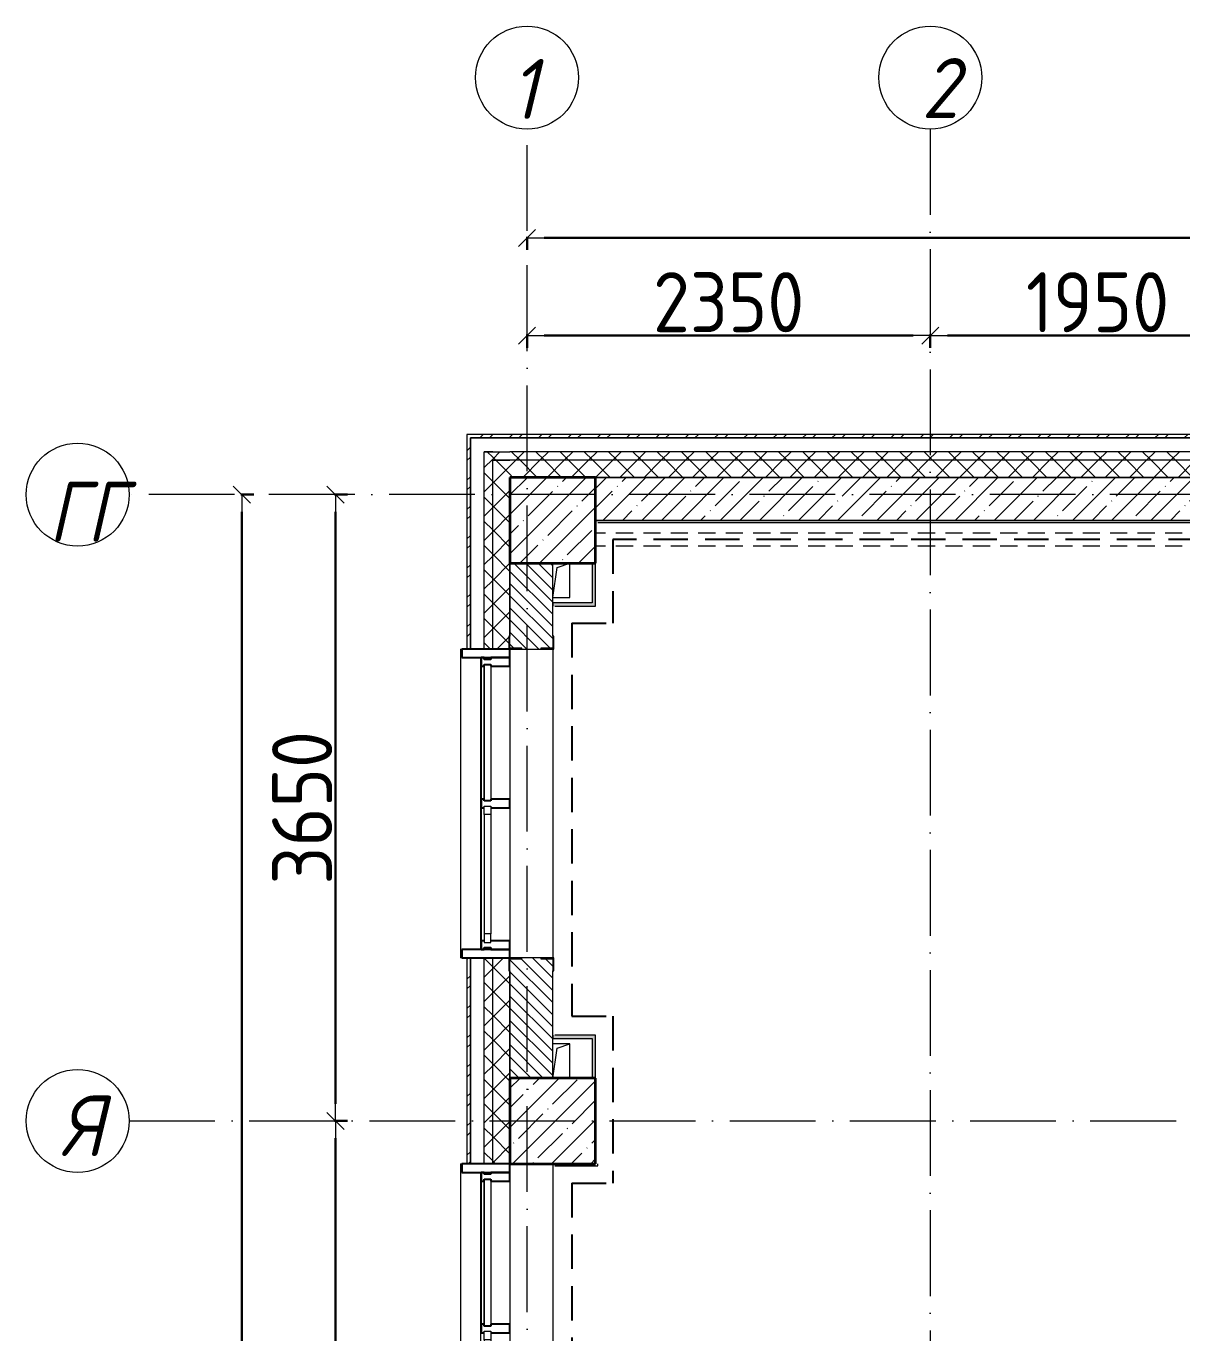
# Model space of a CAD drawing. Header units: millimetres. Extents: x -213536 to 1564669, y -45299 to 942238.
# Drawn here: x 203327 to 210062, y 257380 to 264995 of the extents above; entities that cross this region are included whole.
import ezdxf

# ---------------------------------------------------------------- set-up
doc = ezdxf.new("R2010")
doc.units = ezdxf.units.MM
for name, pattern in [('200_ШТРИХ_ш1п0_6_', [160, 100, -60]), ('50_200_ШТРИХ_1Т_ш5_п1_п1_', [700, 500, -100, 0, -100]), ('Штрих короткий', [300, 150, -150]), ('Штриховая _2 мм - 1 мм_', [300, 200, -100])]:
    doc.linetypes.add(name, pattern=pattern)
for name, color, linetype, lineweight in [('0-1', 7, 'Continuous', 5), ('0-2', 7, 'Continuous', 9), ('Импосты витража', 7, 'Continuous', 9), ('Импосты витража-1', 7, 'Continuous', 25), ('Каркас_Импост', 7, 'Continuous', 13), ('Каркас_Импост-1', 7, 'Continuous', 9), ('Линии-1', 7, '200_ШТРИХ_ш1п0_6_', 9), ('Несущие колонны', 7, 'Continuous', 9), ('Несущие колонны-1', 7, 'Continuous', 35), ('Обобщенные модели', 7, 'Continuous', 9), ('Общие ребра', 7, 'Continuous', 9), ('Окна', 7, 'Continuous', 9), ('Оси', 7, 'Continuous', 9), ('Оси-1', 7, 'Continuous', 20), ('Оси-2', 7, '50_200_ШТРИХ_1Т_ш5_п1_п1_', 9), ('Остекление-1', 7, 'Continuous', 9), ('Перемычка-1', 7, 'Штрих короткий', 9), ('Размеры', 7, 'Continuous', 15), ('Стены', 7, 'Continuous', 9), ('Стены-1', 7, 'Continuous', 13), ('Штриховка разреза-1', 7, 'Continuous', 9)]:
    doc.layers.add(name, color=color, linetype=linetype, lineweight=lineweight)
doc.layers.add('СТ-1_1', color=7, linetype='Штриховая _2 мм - 1 мм_', lineweight=90, true_color=0x888888)
doc.layers.add('Штриховка разреза-3', color=7, linetype='Continuous', lineweight=9, true_color=0x0080ff)
doc.layers.get('0-2').off()
doc.styles.add('ISOCPEUR_I_1', font='isocpeui.ttf', dxfattribs={"width": 0.85, "height": 2.5})
doc.styles.add('СПДС', font='isocpeur.ttf', dxfattribs={"width": 0.9})
doc.dimstyles.new('Размера А3', dxfattribs={"dimtxt": 200, "dimasz": 100, "dimexe": 70, "dimexo": 100, "dimgap": 20, "dimtad": 1, "dimdec": 0, "dimrnd": 10, "dimzin": 0, "dimdsep": 46, "dimtxsty": 'СПДС', "dimblk": 'ARROWHEAD_6', "dimcen": 1, "dimclrd": 256, "dimclre": 256, "dimclrt": 256, "dimazin": 0, "dimtfac": 1, "dimtdec": 0, "dimtmove": 2, "dimatfit": 3, "dimfxl": 1, "dimtolj": 1, "dimtzin": 0, "dimarcsym": 0})
pattern_1 = [(45, (0, 0), (-70.71068, 70.71068), []), (135, (0, 0), (-70.71068, -70.71068), [])]
pattern_2 = [(45, (0, 0), (-85.53659, 85.53659), []), (45, (57.02, 0), (-85.53659, 85.53659), [])]

# ---------------------------------------------------------------- blocks, each defined once
blk = doc.blocks.new('BSC_Колонна _Прямоугольная - 500х500-V39-АИ2_02_План отделки стен 2-го этажа _Часть 2_')
at = {"layer": 'Несущие колонны'}
h = blk.add_hatch(dxfattribs=at)
h.set_pattern_fill('FP_47', color=256, style=0, pattern_type=2)
h.set_pattern_definition([(45, (-150, -49300), (-114.04925, 114.04925), []), (45, (-35.95, -49300), (-114.04925, 114.04925), [201.613, -40.323, 3.353, -36.97])])
h.paths.add_polyline_path([(-250, -250), (250, -250), (250, 250), (-250, 250), (-250, 167)], flags=0)
at = {"layer": 'Несущие колонны-1'}
for p, q in [((250, 250), (-250, 250)), ((-250, 250), (-250, -250)), ((250, -250), (250, 250)), ((-250, -250), (250, -250))]:
    blk.add_line(p, q, dxfattribs=at)
blk = doc.blocks.new('BSC_Колонна _Прямоугольная - 500х500-V49-АИ2_02_План отделки стен 2-го этажа _Часть 2_')
at = {"layer": 'Несущие колонны'}
h = blk.add_hatch(dxfattribs=at)
h.set_pattern_fill('FP_57', color=256, style=0, pattern_type=2)
h.set_pattern_definition([(45, (-150, -45800), (-114.04925, 114.04925), []), (45, (-35.95, -45800), (-114.04925, 114.04925), [201.613, -40.323, 3.353, -36.97])])
h.paths.add_polyline_path([(-250, -250), (250, -250), (250, 250), (-250, 250), (-250, -29.2)], flags=0)
at = {"layer": 'Несущие колонны-1'}
for p, q in [((250, 250), (-250, 250)), ((-250, 250), (-250, -250)), ((250, -250), (250, 250)), ((-250, -250), (250, -250))]:
    blk.add_line(p, q, dxfattribs=at)
blk = doc.blocks.new('Проем_Дверь_Прямоугольный - 4800х2700h_оконные проемы-26053820-АИ2_02_План отделки стен 2-го этажа _Часть 2_')
at = {"layer": 'Перемычка-1'}
for p, q in [((2400, 125), (-2400, 125)), ((2400, -125), (-2400, -125))]:
    blk.add_line(p, q, dxfattribs=at)
blk = doc.blocks.new('Проем_Дверь_Прямоугольный - 1800х2700h_оконные проемы-25805030-АИ2_02_План отделки стен 2-го этажа _Часть 2_')
at = {"layer": 'Перемычка-1'}
for p, q in [((900, 125), (-900, 125)), ((900, -125), (-900, -125))]:
    blk.add_line(p, q, dxfattribs=at)
blk = doc.blocks.new('PNS_Панель прямоугольная2 - Нр_Стекло - 40мм-26243474-АИ2_02_План отделки стен 2-го этажа _Часть 2_')
at = {"layer": 'Каркас_Импост'}
for p, q in [((-397.5, 0), (-397.5, 40)), ((-397.5, 40), (-347.5, 40)), ((-347.5, 40), (-347.5, 0)), ((397.5, 40), (347.5, 40)), ((347.5, 40), (347.5, 0)), ((397.5, 0), (397.5, 40)), ((-347.5, 0), (-397.5, 0)), ((347.5, 0), (397.5, 0))]:
    blk.add_line(p, q, dxfattribs=at)
at = {"layer": 'Каркас_Импост-1'}
for p, q in [((-347.5, 40), (347.5, 40)), ((-347.5, 0), (347.5, 0))]:
    blk.add_line(p, q, dxfattribs=at)
blk = doc.blocks.new('Прямоугольный импост - Импост структурный с накладкой - 150мм-25647633-АИ2_02_План отделки стен 2-го этажа _Часть 2_')
at = {"layer": 'Импосты витража-1'}
for p, q in [((-25, 0), (-25, 17)), ((-25, 17), (25, 17)), ((-15, 0), (-25, 0)), ((-15, -40), (-15, 0)), ((25, 17), (25, 0)), ((-25, -150), (-25, -40)), ((-25, -40), (-15, -40)), ((25, -40), (25, -150)), ((25, -150), (-25, -150))]:
    blk.add_line(p, q, dxfattribs=at)
blk = doc.blocks.new('Прямоугольный импост - Импост структурный с накладкой - 150мм-25647642-АИ2_02_План отделки стен 2-го этажа _Часть 2_')
at = {"layer": 'Импосты витража'}
for p, q in [((42475, -100), (43250, -100)), ((42475, -267), (43250, -267))]:
    blk.add_line(p, q, dxfattribs=at)
blk = doc.blocks.new('Прямоугольный импост - Импост структурный с накладкой - 150мм-V150-АИ2_02_План отделки стен 2-го этажа _Часть 2_')
at = {"layer": 'Импосты витража-1'}
for p, q in [((-25, 0), (-25, 17)), ((-25, 17), (25, 17)), ((25, 0), (15, 0)), ((15, 0), (15, -40)), ((25, 17), (25, 0)), ((-25, -150), (-25, -40)), ((15, -40), (25, -40)), ((25, -40), (25, -150)), ((25, -150), (-25, -150))]:
    blk.add_line(p, q, dxfattribs=at)
blk = doc.blocks.new('PNS_Панель прямоугольная1 - Нр_Стекло - 40мм-25259299-АИ2_02_План отделки стен 2-го этажа _Часть 2_')
at = {"layer": 'Остекление-1'}
for p, q in [((-387.5, 40), (387.5, 40)), ((-397.5, 0), (397.5, 0)), ((387.5, 0), (-387.5, 0))]:
    blk.add_line(p, q, dxfattribs=at)
blk = doc.blocks.new('Прямоугольный импост - Импост структурный с накладкой - 150мм-25647644-АИ2_02_План отделки стен 2-го этажа _Часть 2_')
at = {"layer": 'Импосты витража-1'}
for p, q in [((-25, 0), (-25, 17)), ((-25, 17), (25, 17)), ((-15, 0), (-25, 0)), ((-15, -40), (-15, 0)), ((25, 0), (15, 0)), ((15, 0), (15, -40)), ((25, 17), (25, 0)), ((-25, -150), (-25, -40)), ((-25, -40), (-15, -40)), ((15, -40), (25, -40)), ((25, -40), (25, -150)), ((25, -150), (-25, -150))]:
    blk.add_line(p, q, dxfattribs=at)
blk = doc.blocks.new('Прямоугольный импост - Откос НВФ_50х280 мм-25993834-АИ2_02_План отделки стен 2-го этажа _Часть 2_')
at = {"layer": 'Импосты витража-1'}
for p, q in [((-50, 130), (0, 130)), ((-50, -150), (-50, 130)), ((0, 130), (0, -144)), ((0, -150), (-50, -150))]:
    blk.add_line(p, q, dxfattribs=at)
blk = doc.blocks.new('Прямоугольный импост - Откос НВФ_50х280 мм-25993838-АИ2_02_План отделки стен 2-го этажа _Часть 2_')
at = {"layer": 'Импосты витража-1'}
for p, q in [((0, 130), (-50, 130)), ((-50, 130), (-50, -150)), ((0, -144), (0, 130)), ((-50, -150), (0, -150))]:
    blk.add_line(p, q, dxfattribs=at)
blk = doc.blocks.new('Фахверк_СКБ_Уголок - 250_2700-27497298-АИ2_02_План отделки стен 2-го этажа _Часть 2_')
at = {"layer": 'Обобщенные модели'}
for p, q in [((200, 181), (125, 181)), ((125, 181), (125, 106)), ((131, 106), (131, 175)), ((131, 175), (200, 175)), ((200, 175), (200, 181)), ((125, 106), (131, 106)), ((131, -6), (125, -6)), ((125, -6), (125, -81)), ((131, -75), (131, -6)), ((200, -75), (131, -75)), ((200, -81), (200, -75)), ((125, -81), (200, -81))]:
    blk.add_line(p, q, dxfattribs=at)
blk = doc.blocks.new('PNS_Панель прямоугольная1 - Нр_Стекло - 40мм-28068333-АИ2_02_План отделки стен 2-го этажа _Часть 2_')
at = {"layer": 'Остекление-1'}
for p, q in [((-417.5, 40), (417.5, 40)), ((-427.5, 0), (427.5, 0)), ((417.5, 0), (-417.5, 0))]:
    blk.add_line(p, q, dxfattribs=at)
blk = doc.blocks.new('PNS_Панель прямоугольная2 - Нр_Стекло - 40мм-28151954-АИ2_02_План отделки стен 2-го этажа _Часть 2_')
at = {"layer": 'Каркас_Импост'}
for p, q in [((-465, 0), (-465, 40)), ((-465, 40), (-415, 40)), ((-415, 40), (-415, 0)), ((465, 40), (415, 40)), ((415, 40), (415, 0)), ((465, 0), (465, 40)), ((-415, 0), (-465, 0)), ((415, 0), (465, 0))]:
    blk.add_line(p, q, dxfattribs=at)
at = {"layer": 'Каркас_Импост-1'}
for p, q in [((-415, 40), (415, 40)), ((-415, 0), (415, 0))]:
    blk.add_line(p, q, dxfattribs=at)
blk = doc.blocks.new('Прямоугольный импост - Импост структурный с накладкой - 150мм-28072255-АИ2_02_План отделки стен 2-го этажа _Часть 2_')
at = {"layer": 'Импосты витража'}
for p, q in [((56650, -100), (57485, -100)), ((56650, -267), (57485, -267))]:
    blk.add_line(p, q, dxfattribs=at)
blk = doc.blocks.new('Прямоугольный импост - Импост структурный с накладкой - 150мм-28072247-АИ2_02_План отделки стен 2-го этажа _Часть 2_')
at = {"layer": 'Импосты витража-1'}
for p, q in [((-25, 0), (-25, 17)), ((-25, 17), (25, 17)), ((-15, 0), (-25, 0)), ((-15, -40), (-15, 0)), ((25, 0), (15, 0)), ((15, 0), (15, -40)), ((25, 17), (25, 0)), ((-25, -150), (-25, -40)), ((-25, -40), (-15, -40)), ((15, -40), (25, -40)), ((25, -40), (25, -150)), ((25, -150), (-25, -150))]:
    blk.add_line(p, q, dxfattribs=at)
blk = doc.blocks.new('Прямоугольный импост - Импост структурный с накладкой - 150мм-V179-АИ2_02_План отделки стен 2-го этажа _Часть 2_')
at = {"layer": 'Импосты витража-1'}
for p, q in [((-25, 0), (-25, 17)), ((-25, 17), (25, 17)), ((-15, 0), (-25, 0)), ((-15, -40), (-15, 0)), ((25, 17), (25, 0)), ((-25, -150), (-25, -40)), ((-25, -40), (-15, -40)), ((25, -40), (25, -150)), ((25, -150), (-25, -150))]:
    blk.add_line(p, q, dxfattribs=at)
blk = doc.blocks.new('Прямоугольный импост - Откос НВФ_50х280 мм-V185-АИ2_02_План отделки стен 2-го этажа _Часть 2_')
at = {"layer": 'Импосты витража-1'}
for p, q in [((0, 130), (-50, 130)), ((-50, 130), (-50, -150)), ((0, -150), (0, 130)), ((-50, -150), (0, -150))]:
    blk.add_line(p, q, dxfattribs=at)
blk = doc.blocks.new('AR_Отверстие прямоугольное _в плите_ - AR_Отверстие прямоугольное _в плите_-30510733-АИ2_02_План отделки стен 2-го этажа _Часть 2_')
at = {"layer": 'Обобщенные модели'}
for p, q in [((-25, 75), (50, 100)), ((50, -100), (50, 100)), ((-50, -100), (-25, 75)), ((-50, -100), (50, -100))]:
    blk.add_line(p, q, dxfattribs=at)
blk = doc.blocks.new('AR_Отверстие прямоугольное _в плите_ - AR_Отверстие прямоугольное _в плите_-V201-АИ2_02_План отделки стен 2-го этажа _Часть 2_')
at = {"layer": 'Обобщенные модели'}
for p, q in [((50, 100), (-50, 100)), ((-25, 75), (50, 100)), ((50, -100), (50, 100)), ((-50, -100), (-25, 75))]:
    blk.add_line(p, q, dxfattribs=at)
blk = doc.blocks.new('Отлив_СКБ - Отлив витража_120_НВФ-31885689-АИ2_02_План отделки стен 2-го этажа _Часть 2_')
at = {"layer": 'Окна'}
for p, q in [((0, 113), (0, 120)), ((1800, 120), (0, 120)), ((1800, 120), (1800, 113)), ((50, 2), (1750, 2))]:
    blk.add_line(p, q, dxfattribs=at)
blk = doc.blocks.new('Отлив_СКБ - Отлив витража_120_НВФ-31886035-АИ2_02_План отделки стен 2-го этажа _Часть 2_')
at = {"layer": 'Окна'}
for p, q in [((0, 113), (0, 120)), ((4800, 120), (0, 120)), ((4800, 120), (4800, 113)), ((50, 2), (4750, 2))]:
    blk.add_line(p, q, dxfattribs=at)
blk = doc.blocks.new('0125-Р-ОО-Ш2-АР-о_23_10_2024_rvt-1-АИ2_02_План отделки стен 2-го этажа _Часть 2_')
at = {"layer": 'Штриховка разреза-1'}
h = blk.add_hatch(dxfattribs=at)
h.set_pattern_fill('FP_80', color=256, style=0, pattern_type=2)
h.set_pattern_definition(pattern_2)
h.paths.add_polyline_path([(-330, 33880), (-330, 34900), (-350, 34900), (-350, 33880)], flags=0)
h.paths.add_polyline_path([(-330, 36700), (-330, 37825), (-350, 37825), (-350, 36700)], flags=0)
h.paths.add_polyline_path([(-330, 39625), (-330, 40750), (-350, 40750), (-350, 39625)], flags=0)
h.paths.add_polyline_path([(-330, 45550), (-330, 46750), (-350, 46750), (-350, 45550)], flags=0)
h.paths.add_polyline_path([(-350, 48550), (-330, 48550), (-330, 49800), (-350, 49800), (-350, 49467)], flags=0)
h = blk.add_hatch(dxfattribs=at)
h.set_pattern_fill('FP_80', color=256, style=0, pattern_type=2)
h.set_pattern_definition(pattern_2)
h.paths.add_polyline_path([(26130, 49780), (26130, 49800), (17950, 49800), (17950, 49780), (23915, 49780)], flags=0)
h.paths.add_polyline_path([(16950, 49780), (16950, 49800), (15750, 49800), (15750, 49780), (16459.1, 49780)], flags=0)
h.paths.add_polyline_path([(7950, 49780), (7950, 49800), (-330, 49800), (-330, 49780), (7139.2, 49780)], flags=0)
h = blk.add_hatch(dxfattribs=at)
h.set_pattern_fill('FP_81', color=256, style=0, pattern_type=2)
h.set_pattern_definition(pattern_1)
h.paths.add_polyline_path([(-200, 34050), (-200, 34900), (-250, 34900), (-250, 34050)], flags=0)
h.paths.add_polyline_path([(-200, 36700), (-200, 37825), (-250, 37825), (-250, 36700)], flags=0)
h.paths.add_polyline_path([(-200, 39625), (-200, 40750), (-250, 40750), (-250, 39625)], flags=0)
h.paths.add_polyline_path([(-200, 45550), (-200, 46750), (-250, 46750), (-250, 45550)], flags=0)
h.paths.add_polyline_path([(-200, 48550), (-200, 49700), (-250, 49700), (-250, 48550)], flags=0)
h = blk.add_hatch(dxfattribs=at)
h.set_pattern_fill('FP_81', color=256, style=0, pattern_type=2)
h.set_pattern_definition(pattern_1)
h.paths.add_polyline_path([(26000, 49650), (26050, 49650), (26050, 49700), (17950, 49700), (17950, 49650), (23915, 49650)], flags=0)
h.paths.add_polyline_path([(16950, 49650), (16950, 49700), (15750, 49700), (15750, 49650), (16459.1, 49650)], flags=0)
h.paths.add_polyline_path([(7950, 49650), (7950, 49700), (-200, 49700), (-200, 49650), (7139.2, 49650)], flags=0)
h = blk.add_hatch(dxfattribs=at)
h.set_pattern_fill('FP_81', color=256, style=0, pattern_type=2)
h.set_pattern_definition(pattern_1)
h.paths.add_polyline_path([(-100, 34050), (-100, 34825), (-106, 34825), (-106, 34900), (-200, 34900), (-200, 34050)], flags=0)
h.paths.add_polyline_path([(-106, 36700), (-106, 36775), (-100, 36775), (-100, 37750), (-106, 37750), (-106, 37825), (-200, 37825), (-200, 36700)], flags=0)
h.paths.add_polyline_path([(-200, 39625), (-106, 39625), (-106, 39700), (-100, 39700), (-100, 40675), (-106, 40675), (-106, 40750), (-200, 40750), (-200, 39631)], flags=0)
h.paths.add_polyline_path([(-100, 45550), (-100, 46675), (-106, 46675), (-106, 46750), (-200, 46750), (-200, 45550)], flags=0)
h.paths.add_polyline_path([(-106, 48550), (-106, 48625), (-100, 48625), (-100, 49650), (-200, 49650), (-200, 48550)], flags=0)
h = blk.add_hatch(dxfattribs=at)
h.set_pattern_fill('FP_81', color=256, style=0, pattern_type=2)
h.set_pattern_definition(pattern_1)
h.paths.add_polyline_path([(25900, 49550), (26000, 49550), (26000, 49650), (17950, 49650), (17950, 49550), (23915, 49550)], flags=0)
h.paths.add_polyline_path([(16950, 49550), (16950, 49650), (15750, 49650), (15750, 49556), (15825, 49556), (15825, 49550), (16459.1, 49550)], flags=0)
h.paths.add_polyline_path([(7950, 49550), (7950, 49650), (-100, 49650), (-100, 49550), (7450, 49550)], flags=0)
h = blk.add_hatch(dxfattribs=at)
h.set_pattern_fill('FP_1', color=256, style=0, pattern_type=2)
h.set_pattern_definition([(45, (0, 0), (-114.04925, 114.04925), []), (45, (114.05, 0), (-114.04925, 114.04925), [201.612, -40.322, 3.353, -36.97])])
h.paths.add_polyline_path([(7450, 49300), (7450, 49550), (400, 49550), (400, 49300), (7139.2, 49300)], flags=0)
h = blk.add_hatch(dxfattribs=at)
h.set_pattern_fill('FP_2', color=256, style=0, pattern_type=2)
h.set_pattern_definition([(135, (0, 0), (-35.35534, -35.35534), [])])
h.paths.add_polyline_path([(150, 46050), (150, 46744), (81, 46744), (81, 46750), (-31, 46750), (-31, 46744), (-100, 46744), (-100, 46050)], flags=0)
h.paths.add_polyline_path([(-31, 48550), (81, 48550), (81, 48556), (150, 48556), (150, 49050), (-100, 49050), (-100, 48556), (-31, 48556)], flags=0)
at = {"layer": 'Линии-1'}
for p, q in [((7338, 49225), (400, 49225)), ((7338, 49150), (400, 49150))]:
    blk.add_line(p, q, dxfattribs=at)
at = {"layer": 'Общие ребра'}
for p, q in [((-330, 49780), (-330, 48550)), ((-330, 48550), (-330, 49780)), ((-100, 49780), (-250, 49780)), ((-250, 49700), (-200, 49700)), ((-250, 48550), (-250, 49700)), ((-200, 49700), (-250, 49700)), ((-200, 49700), (-100, 49700)), ((7950, 49700), (-100, 49700)), ((-200, 49650), (-100, 49650)), ((-100, 49650), (-200, 49650)), ((-200, 48550), (-200, 49650)), ((7950, 49650), (-100, 49650)), ((-100, 49050), (-100, 48625)), ((-100, 48625), (-100, 49050)), ((-330, 46750), (-330, 45550)), ((-330, 45550), (-330, 46750)), ((-250, 45550), (-250, 46750)), ((-200, 45550), (-200, 46750)), ((-100, 46675), (-100, 46050)), ((-100, 46050), (-100, 46675))]:
    blk.add_line(p, q, dxfattribs=at)
at = {"layer": 'Стены'}
for p, q in [((150, 48550), (150, 46750)), ((150, 45550), (150, 40750))]:
    blk.add_line(p, q, dxfattribs=at)
at = {"layer": 'Стены-1'}
for p, q in [((-350, 49800), (-350, 48550)), ((-330, 49800), (-350, 49800)), ((7950, 49800), (-330, 49800)), ((-250, 49780), (-330, 49780)), ((-330, 49780), (7950, 49780)), ((-100, 49780), (-250, 49780)), ((7950, 49780), (-100, 49780)), ((400, 49550), (7450, 49550)), ((7450, 49550), (400, 49550)), ((400, 49300), (7450, 49300)), ((150, 48625), (150, 49050)), ((-350, 48550), (-330, 48550)), ((-330, 48550), (-106, 48550)), ((-31, 48550), (81, 48550)), ((-350, 46750), (-350, 45550)), ((-330, 46750), (-350, 46750)), ((-106, 46750), (-330, 46750)), ((81, 46750), (-31, 46750)), ((150, 46050), (150, 46675)), ((-350, 45550), (-330, 45550)), ((-330, 45550), (-100, 45550))]:
    blk.add_line(p, q, dxfattribs=at)
at = {"layer": '0-2'}
for name, p in [('BSC_Колонна _Прямоугольная - 500х500-V39-АИ2_02_План отделки стен 2-го этажа _Часть 2_', (150, 49300)), ('AR_Отверстие прямоугольное _в плите_ - AR_Отверстие прямоугольное _в плите_-30510733-АИ2_02_План отделки стен 2-го этажа _Часть 2_', (200, 48950)), ('AR_Отверстие прямоугольное _в плите_ - AR_Отверстие прямоугольное _в плите_-V201-АИ2_02_План отделки стен 2-го этажа _Часть 2_', (200, 46150)), ('BSC_Колонна _Прямоугольная - 500х500-V49-АИ2_02_План отделки стен 2-го этажа _Часть 2_', (150, 45800))]:
    blk.add_blockref(name, p, dxfattribs=at)
for name, p, rotation in [('Фахверк_СКБ_Уголок - 250_2700-27497298-АИ2_02_План отделки стен 2-го этажа _Часть 2_', (75, 48425), 89.99999999999991), ('Отлив_СКБ - Отлив витража_120_НВФ-31885689-АИ2_02_План отделки стен 2-го этажа _Часть 2_', (-267, 46750), 90), ('Прямоугольный импост - Откос НВФ_50х280 мм-25993838-АИ2_02_План отделки стен 2-го этажа _Часть 2_', (-250, 48550), 89.99999999999773), ('Проем_Дверь_Прямоугольный - 1800х2700h_оконные проемы-25805030-АИ2_02_План отделки стен 2-го этажа _Часть 2_', (25, 47650), 89.99999999999991), ('Прямоугольный импост - Импост структурный с накладкой - 150мм-25647642-АИ2_02_План отделки стен 2-го этажа _Часть 2_', (0, 90925), 270.0000000000001), ('PNS_Панель прямоугольная1 - Нр_Стекло - 40мм-25259299-АИ2_02_План отделки стен 2-го этажа _Часть 2_', (-250, 48062.5), 269.9999999999977), ('Прямоугольный импост - Импост структурный с накладкой - 150мм-25647642-АИ2_02_План отделки стен 2-го этажа _Часть 2_', (0, 90100), 270.0000000000001), ('PNS_Панель прямоугольная2 - Нр_Стекло - 40мм-26243474-АИ2_02_План отделки стен 2-го этажа _Часть 2_', (-250, 47237.5), 269.9999999999977), ('Фахверк_СКБ_Уголок - 250_2700-27497298-АИ2_02_План отделки стен 2-го этажа _Часть 2_', (-25, 46875), 269.9999999999999), ('Отлив_СКБ - Отлив витража_120_НВФ-31886035-АИ2_02_План отделки стен 2-го этажа _Часть 2_', (-267, 40750), 90), ('Прямоугольный импост - Откос НВФ_50х280 мм-V185-АИ2_02_План отделки стен 2-го этажа _Часть 2_', (-250, 45550), 89.99999999999874), ('Проем_Дверь_Прямоугольный - 4800х2700h_оконные проемы-26053820-АИ2_02_План отделки стен 2-го этажа _Часть 2_', (25, 43150), 89.99999999999991), ('Прямоугольный импост - Импост структурный с накладкой - 150мм-28072255-АИ2_02_План отделки стен 2-го этажа _Часть 2_', (0, 102100), 270.0000000000001), ('PNS_Панель прямоугольная1 - Нр_Стекло - 40мм-28068333-АИ2_02_План отделки стен 2-го этажа _Часть 2_', (-250, 45032.5), 269.9999999999987), ('PNS_Панель прямоугольная2 - Нр_Стекло - 40мм-28151954-АИ2_02_План отделки стен 2-го этажа _Часть 2_', (-250, 44110), 269.9999999999987)]:
    blk.add_blockref(name, p, dxfattribs=dict(at, rotation=rotation))
at = {"layer": '0-2', "extrusion": (0, 0, -1)}
for name, p, rotation in [('Прямоугольный импост - Импост структурный с накладкой - 150мм-25647644-АИ2_02_План отделки стен 2-го этажа _Часть 2_', (250, 48475), 270.0000000000023), ('Прямоугольный импост - Импост структурный с накладкой - 150мм-25647633-АИ2_02_План отделки стен 2-го этажа _Часть 2_', (250, 47650), 270.0000000000023), ('Прямоугольный импост - Импост структурный с накладкой - 150мм-V150-АИ2_02_План отделки стен 2-го этажа _Часть 2_', (250, 46825), 270.0000000000023), ('Прямоугольный импост - Откос НВФ_50х280 мм-25993834-АИ2_02_План отделки стен 2-го этажа _Часть 2_', (250, 46750), 270.0000000000023), ('Прямоугольный импост - Импост структурный с накладкой - 150мм-28072247-АИ2_02_План отделки стен 2-го этажа _Часть 2_', (250, 45475), 270.0000000000013), ('Прямоугольный импост - Импост структурный с накладкой - 150мм-V179-АИ2_02_План отделки стен 2-го этажа _Часть 2_', (250, 44590), 270.0000000000013)]:
    blk.add_blockref(name, p, dxfattribs=dict(at, rotation=rotation))
blk = doc.blocks.new('Ось сетки - Круг_Ø6_00__ISO-2_5_0_9K_-16731441-АИ2_02_План отделки стен 2-го этажа _Часть 2_')
at = {"layer": 'Оси-1'}
blk.add_circle((0, 0), 3, dxfattribs=at)
blk = doc.blocks.new('ARROWHEAD_6')
at = {"color": 0, "linetype": 'Continuous'}
for p, q in [((0, 0), (-1, 0)), ((-0.5, -0.5), (0.5, 0.5))]:
    blk.add_line(p, q, dxfattribs=at)
blk = doc.blocks.new('*D2978')
at = {"layer": 'Defpoints', "color": 0, "transparency": 16777216}
for p in [(206245.6, 263297.6), (208595.6, 263297.6), (208595.6, 263191.6)]:
    blk.add_point(p, dxfattribs=at)
at = {"layer": 'Размеры', "lineweight": -2, "transparency": 16777216}
for p, q in [((206245.6, 263197.6), (206245.6, 263121.6)), ((206345.6, 263191.6), (208495.6, 263191.6)), ((208595.6, 263197.6), (208595.6, 263121.6))]:
    blk.add_line(p, q, dxfattribs=at)
at = {"layer": 'Размеры', "lineweight": -2, "transparency": 16777216, "xscale": 100, "yscale": 100, "zscale": 100, "rotation": 180}
blk.add_blockref('ARROWHEAD_6', (206245.6, 263191.6), dxfattribs=at)
at = {"layer": 'Размеры', "lineweight": -2, "transparency": 16777216, "xscale": 100, "yscale": 100, "zscale": 100}
blk.add_blockref('ARROWHEAD_6', (208595.6, 263191.6), dxfattribs=at)
at = {"layer": 'Размеры', "lineweight": 25, "transparency": 16777216, "insert": (207420.6, 263386.6), "char_height": 350, "width": 2.488, "attachment_point": 5, "style": 'СПДС'}
blk.add_mtext('\\A1;2350', dxfattribs=at)
blk = doc.blocks.new('*D2979')
at = {"layer": 'Defpoints', "color": 0, "transparency": 16777216}
for p in [(208595.6, 263297.6), (210545.6, 263297.6), (210545.6, 263191.6)]:
    blk.add_point(p, dxfattribs=at)
at = {"layer": 'Размеры', "lineweight": -2, "transparency": 16777216}
for p, q in [((208595.6, 263197.6), (208595.6, 263121.6)), ((208695.6, 263191.6), (210445.6, 263191.6)), ((210545.6, 263197.6), (210545.6, 263121.6))]:
    blk.add_line(p, q, dxfattribs=at)
at = {"layer": 'Размеры', "lineweight": -2, "transparency": 16777216, "xscale": 100, "yscale": 100, "zscale": 100, "rotation": 180}
blk.add_blockref('ARROWHEAD_6', (208595.6, 263191.6), dxfattribs=at)
at = {"layer": 'Размеры', "lineweight": -2, "transparency": 16777216, "xscale": 100, "yscale": 100, "zscale": 100}
blk.add_blockref('ARROWHEAD_6', (210545.6, 263191.6), dxfattribs=at)
at = {"layer": 'Размеры', "lineweight": 25, "transparency": 16777216, "insert": (209570.6, 263386.6), "char_height": 350, "width": 2.3, "attachment_point": 5, "style": 'СПДС'}
blk.add_mtext('\\A1;1950', dxfattribs=at)
blk = doc.blocks.new('*D2987')
at = {"layer": 'Defpoints', "color": 0, "transparency": 16777216}
for p in [(206245.6, 263867.2), (232045.6, 263867.2), (232045.6, 263761.1)]:
    blk.add_point(p, dxfattribs=at)
at = {"layer": 'Размеры', "lineweight": -2, "transparency": 16777216}
for p, q in [((206245.6, 263767.2), (206245.6, 263691.1)), ((206345.6, 263761.1), (231945.6, 263761.1)), ((232045.6, 263767.2), (232045.6, 263691.1))]:
    blk.add_line(p, q, dxfattribs=at)
at = {"layer": 'Размеры', "lineweight": -2, "transparency": 16777216, "xscale": 100, "yscale": 100, "zscale": 100, "rotation": 180}
blk.add_blockref('ARROWHEAD_6', (206245.6, 263761.1), dxfattribs=at)
at = {"layer": 'Размеры', "lineweight": -2, "transparency": 16777216, "xscale": 100, "yscale": 100, "zscale": 100}
blk.add_blockref('ARROWHEAD_6', (232045.6, 263761.1), dxfattribs=at)
at = {"layer": 'Размеры', "lineweight": 25, "transparency": 16777216, "insert": (219145.6, 263956.1), "char_height": 350, "width": 3.111, "attachment_point": 5, "style": 'СПДС'}
blk.add_mtext('\\A1;25800', dxfattribs=at)
blk = doc.blocks.new('*D2999')
at = {"layer": 'Defpoints', "color": 0, "transparency": 16777216}
for p in [(205024, 258615.2), (205130, 258615.2), (205024, 253115.2)]:
    blk.add_point(p, dxfattribs=at)
at = {"layer": 'Размеры', "lineweight": -2, "transparency": 16777216}
for p, q in [((205124, 258615.2), (205200, 258615.2)), ((205130, 253215.2), (205130, 258515.2)), ((205124, 253115.2), (205200, 253115.2))]:
    blk.add_line(p, q, dxfattribs=at)
at = {"layer": 'Размеры', "lineweight": -2, "transparency": 16777216, "xscale": 100, "yscale": 100, "zscale": 100}
for p, rotation in [((205130, 258615.2), 90), ((205130, 253115.2), 270)]:
    blk.add_blockref('ARROWHEAD_6', p, dxfattribs=dict(at, rotation=rotation))
at = {"layer": 'Размеры', "lineweight": 25, "transparency": 16777216, "insert": (204935, 255865.2), "char_height": 350, "width": 2.488, "attachment_point": 5, "rotation": 90, "style": 'СПДС'}
blk.add_mtext('\\A1;5500', dxfattribs=at)
blk = doc.blocks.new('*D3000')
at = {"layer": 'Defpoints', "color": 0, "transparency": 16777216}
for p in [(205024, 262265.2), (205130, 262265.2), (205024, 258615.2)]:
    blk.add_point(p, dxfattribs=at)
at = {"layer": 'Размеры', "lineweight": -2, "transparency": 16777216}
for p, q in [((205124, 262265.2), (205200, 262265.2)), ((205130, 258715.2), (205130, 262165.2)), ((205124, 258615.2), (205200, 258615.2))]:
    blk.add_line(p, q, dxfattribs=at)
at = {"layer": 'Размеры', "lineweight": -2, "transparency": 16777216, "xscale": 100, "yscale": 100, "zscale": 100}
for p, rotation in [((205130, 262265.2), 90), ((205130, 258615.2), 270)]:
    blk.add_blockref('ARROWHEAD_6', p, dxfattribs=dict(at, rotation=rotation))
at = {"layer": 'Размеры', "lineweight": 25, "transparency": 16777216, "insert": (204935, 260440.2), "char_height": 350, "width": 2.488, "attachment_point": 5, "rotation": 90, "style": 'СПДС'}
blk.add_mtext('\\A1;3650', dxfattribs=at)
blk = doc.blocks.new('*D3001')
at = {"layer": 'Defpoints', "color": 0, "transparency": 16777216}
for p in [(204477.6, 262265.2), (204583.6, 262265.2), (204477.6, 212815.2)]:
    blk.add_point(p, dxfattribs=at)
at = {"layer": 'Размеры', "lineweight": -2, "transparency": 16777216}
for p, q in [((204577.6, 262265.2), (204653.6, 262265.2)), ((204583.6, 212915.2), (204583.6, 262165.2)), ((204577.6, 212815.2), (204653.6, 212815.2))]:
    blk.add_line(p, q, dxfattribs=at)
at = {"layer": 'Размеры', "lineweight": -2, "transparency": 16777216, "xscale": 100, "yscale": 100, "zscale": 100}
for p, rotation in [((204583.6, 262265.2), 90), ((204583.6, 212815.2), 270)]:
    blk.add_blockref('ARROWHEAD_6', p, dxfattribs=dict(at, rotation=rotation))
at = {"layer": 'Размеры', "lineweight": 25, "transparency": 16777216, "insert": (204388.6, 237540.2), "char_height": 350, "width": 3.261, "attachment_point": 5, "rotation": 90, "style": 'СПДС'}
blk.add_mtext('\\A1;49450', dxfattribs=at)
blk = doc.blocks.new('Оси1')
at = {"layer": 'Оси-2'}
for p, q in [((206245.6, 210594.5), (206245.6, 264395.4)), ((208595.6, 264395.4), (208595.6, 210594.5)), ((234645.6, 262265.2), (203926.8, 262265.2)), ((203926.8, 258615.2), (234645.6, 258615.2))]:
    blk.add_line(p, q, dxfattribs=at)
at = {"layer": 'Оси-1', "xscale": 99.99999999999993, "yscale": 99.99999999999993, "zscale": 99.99999999999993}
blk.add_blockref('Ось сетки - Круг_Ø6_00__ISO-2_5_0_9K_-16731441-АИ2_02_План отделки стен 2-го этажа _Часть 2_', (206245.6, 264695.4), dxfattribs=at)
for p, rotation in [((208595.6, 264695.4), 180), ((203626.8, 262265.2), 89.9999999999998), ((203626.8, 258615.2), 269.9999999999995)]:
    blk.add_blockref('Ось сетки - Круг_Ø6_00__ISO-2_5_0_9K_-16731441-АИ2_02_План отделки стен 2-го этажа _Часть 2_', p, dxfattribs=dict(at, rotation=rotation))
at = {"layer": 'Оси', "char_height": 350, "attachment_point": 1, "style": 'ISOCPEUR_I_1'}
for s, insert, width in [('\\fISOCPEUR|b0|i1|c204|p34|;\\W.9;1', (206147.8, 264804.2), 144.304), ('\\fISOCPEUR|b0|i1|c204|p34|;\\W.9;2', (208544.5, 264809.3), 202.025), ('ГГ', (203459.7, 262341.3), 404.05), ('\\fISOCPEUR|b0|i1|c204|p34|;\\W.9;Я', (203528.8, 258761.9), 223.671)]:
    blk.add_mtext(s, dxfattribs=dict(at, insert=insert, width=width))
at = {"layer": 'Размеры', "lineweight": 25}
for base, p1, p2, picture, middle in [((232045.6, 263761.1), (206245.6, 263867.2), (232045.6, 263867.2), '*D2987', (219145.6, 263956.1)), ((208595.6, 263191.6), (206245.6, 263297.6), (208595.6, 263297.6), '*D2978', (207420.6, 263386.6)), ((210545.6, 263191.6), (208595.6, 263297.6), (210545.6, 263297.6), '*D2979', (209570.6, 263386.6))]:
    dim = blk.add_linear_dim(base=base, p1=p1, p2=p2, dimstyle='Размера А3', override={"dimtxt": 350}, dxfattribs=at)
    dim.commit()
    dim.dimension.update_dxf_attribs({"geometry": picture, "text_midpoint": middle})
for base, p1, p2, picture, middle in [((204583.6, 262265.2), (204477.6, 212815.2), (204477.6, 262265.2), '*D3001', (204388.6, 237540.2)), ((205130, 262265.2), (205024, 258615.2), (205024, 262265.2), '*D3000', (204935, 260440.2)), ((205130, 258615.2), (205024, 253115.2), (205024, 258615.2), '*D2999', (204935, 255865.2))]:
    dim = blk.add_linear_dim(base=base, p1=p1, p2=p2, angle=90, dimstyle='Размера А3', override={"dimtxt": 350}, dxfattribs=at)
    dim.commit()
    dim.dimension.update_dxf_attribs({"geometry": picture, "text_midpoint": middle})

msp = doc.modelspace()

# ---------------------------------------------------------------- hatches: boundary and pattern name
at = {"layer": 'Штриховка разреза-3'}
for points in [[(206645.6, 261615.2), (206645.6, 261865.2), (206625.6, 261865.2), (206625.6, 261615.2)], [(206625.6, 261615.2), (206625.6, 261635.2), (206395.6, 261635.2), (206395.6, 261615.2), (206407.6, 261615.2)], [(206625.6, 259095.2), (206625.6, 259115.2), (206395.6, 259115.2), (206395.6, 259095.2)], [(206645.6, 258865.2), (206645.6, 259115.2), (206625.6, 259115.2), (206625.6, 258865.2)]]:
    msp.add_hatch(color=256, dxfattribs=at).paths.add_polyline_path(points, flags=0)

# ---------------------------------------------------------------- linework, layer by layer
at = {"layer": 'СТ-1_1', "lineweight": 25}
for p, q in [((213483.6, 262003.2), (206745.6, 262003.2)), ((206745.6, 262003.2), (206745.6, 261515.2)), ((206507.6, 261515.2), (206507.6, 259225.2)), ((206507.6, 261515.2), (206745.6, 261515.2)), ((206507.6, 259225.2), (206745.6, 259225.2)), ((206745.6, 259225.2), (206745.6, 258253.2)), ((206507.6, 258253.2), (206507.6, 253477.2)), ((206507.6, 258253.2), (206745.6, 258253.2))]:
    msp.add_line(p, q, dxfattribs=at)
at = {"layer": 'Стены-1'}
for p, q in [((213595.6, 262115.2), (206645.6, 262115.2)), ((206657.6, 262103.2), (213583.6, 262103.2)), ((206625.6, 261865.2), (206625.6, 261635.2)), ((206645.6, 261615.2), (206645.6, 261865.2)), ((206625.6, 261635.2), (206395.6, 261635.2)), ((206395.6, 261635.2), (206395.6, 261615.2)), ((206407.6, 261615.2), (206645.6, 261615.2)), ((206395.6, 259115.2), (206395.6, 259095.2)), ((206395.6, 259095.2), (206625.6, 259095.2)), ((206645.6, 259115.2), (206407.6, 259115.2)), ((206625.6, 259095.2), (206625.6, 258865.2)), ((206645.6, 258865.2), (206645.6, 259115.2)), ((206407.6, 258353.2), (206657.6, 258353.2)), ((206657.6, 258353.2), (206657.6, 258365.2))]:
    msp.add_line(p, q, dxfattribs=at)

# ---------------------------------------------------------------- block references
at = {"color": 2, "lineweight": 30}
msp.add_blockref('Оси1', (0, 0), dxfattribs=at)
at = {"layer": '0-1'}
msp.add_blockref('0125-Р-ОО-Ш2-АР-о_23_10_2024_rvt-1-АИ2_02_План отделки стен 2-го этажа _Часть 2_', (206245.6, 212815.2), dxfattribs=at)

doc.saveas('drawing.dxf')
